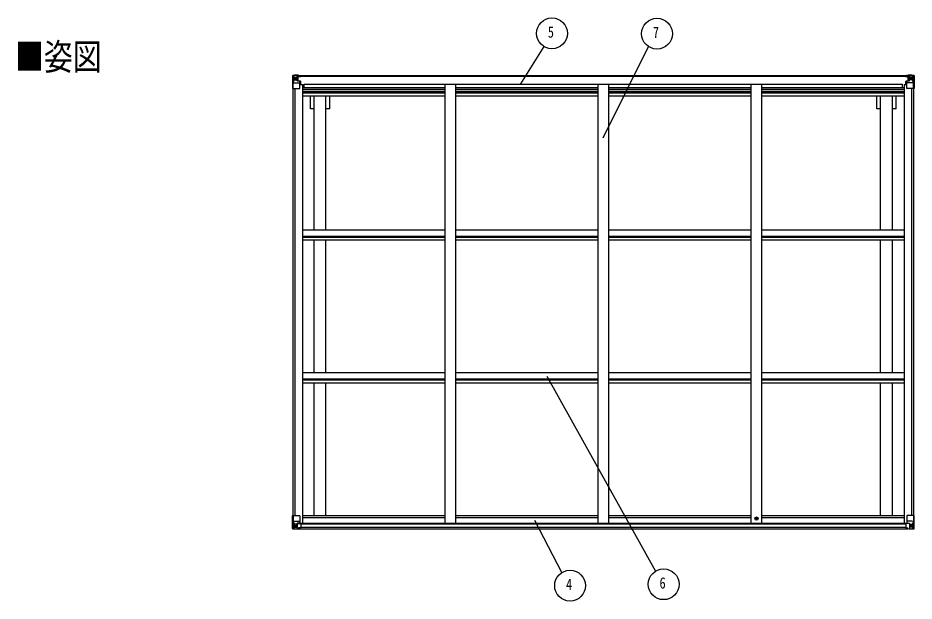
# Model space of a CAD drawing. Units: millimetres, scale not verified. Extents: x -10512 to 10512, y -7425 to 7425.
# Drawn here: x -3209 to 983, y -771 to 1955 of the extents above; entities that cross this region are included whole.
import ezdxf
from ezdxf.enums import TextEntityAlignment as Align

# ---------------------------------------------------------------- set-up
doc = ezdxf.new("R2010")
doc.units = ezdxf.units.MM
doc.header["$LTSCALE"] = 30
doc.header["$PDMODE"] = 32
doc.header["$PDSIZE"] = 15
for name, color, linetype in [('0-2_USER1', 3, 'Continuous'), ('0-4_YKK_13', 4, 'Continuous'), ('0-5_YKK_A1', 4, 'Continuous'), ('0-6_YKK_D', 6, 'Continuous')]:
    doc.layers.add(name, color=color, linetype=linetype)
doc.styles.add('ＭＳ ゴシック', font='')
doc.styles.get('ＭＳ ゴシック').set_extended_font_data('MS Gothic')

msp = doc.modelspace()

# ---------------------------------------------------------------- linework, layer by layer
at = {"layer": '0-4_YKK_13'}
for p, q in [((-1924.8, 1685.43), (-1924.8, 1685.39)), ((-1923.86, 1686.43), (-1923.86, 1686.43)), ((-1923.86, 1686.38), (-1923.86, 1686.42)), ((-1914.89, 1686.81), (-1922.82, 1686.34)), ((-1921.96, 1685.37), (-1921.96, 1685.3)), ((-1921.96, 1624.72), (-1921.96, 1685.3)), ((-1917.99, 1681.93), (-1920.72, 1685.59)), ((-1917.14, 1678.42), (-1914.8, 1678.48)), ((-1917.14, 1664.95), (-1917.14, 1678.42)), ((-1902.8, 1687.6), (-1914.8, 1686.82)), ((-1914.8, 1678.47), (-1902.8, 1678.47)), ((-1903.8, 1678.47), (-1902.8, 1678.47)), ((-1896.3, 1688.11), (-1902.8, 1687.72)), ((-1902.8, 1661.62), (-1902.8, 1687.72)), ((-1902.8, 1686.83), (-1896.3, 1687.23)), ((-1901.3, 1682.01), (-1902.8, 1682.01)), ((-1901.3, 1678.47), (-1902.8, 1678.47)), ((-1896.3, 1686.3), (-1901.3, 1686.22)), ((-1900.8, 1681.65), (-1901.3, 1681.65)), ((-1901.19, 1680.35), (-1897.3, 1680.35)), ((-1900.81, 1680.56), (-1900.81, 1680.72)), ((-1900.81, 1680.72), (-1900.8, 1680.72)), ((-1900.8, 1682.68), (-1900.8, 1680.72)), ((-1892.8, 1682.68), (-1900.8, 1682.68)), ((-1892.8, 1682.65), (-1900.8, 1682.65)), ((-1890.8, 1680.81), (-1900.8, 1680.72)), ((-1897.3, 1660.61), (-1897.3, 1680.58)), ((-1896.3, 1687.23), (-1896.3, 1688.11)), ((-1896.3, 1686.71), (-1896.3, 1687.23)), ((-1896.3, 1686.71), (-1896.3, 1686.3)), ((-1896.3, 1686.3), (-1896.3, 1685.48)), ((-1891.3, 1685.92), (-1891.3, 1685.48)), ((-1891, 1685.92), (-1891.3, 1685.92)), ((-1891, 1685.92), (-1889.31, 1685.48)), ((-1890.8, 1682.42), (-1885.8, 1682.42)), ((-1890.8, 1680.81), (-1890.8, 1682.42)), ((-1885.8, 1683.34), (-1885.8, 1682.42)), ((-1885.8, 1682.42), (-1884.8, 1682.42)), ((-1884.8, 1682.42), (-1884.8, 1683.34)), ((-1884.8, 1682.42), (-1884.8, 1680.85)), ((-1884.8, 1680.73), (-1884.8, 1680.85)), ((943.2, 1682.42), (943.2, 1683.34)), ((944.2, 1682.42), (943.2, 1682.42)), ((943.2, 1682.42), (943.2, 1680.85)), ((943.2, 1680.73), (943.2, 1680.85)), ((944.2, 1683.34), (944.2, 1682.42)), ((949.2, 1682.42), (944.2, 1682.42)), ((949.4, 1685.92), (947.71, 1685.48)), ((949.2, 1680.81), (949.2, 1682.42)), ((949.2, 1680.81), (959.2, 1680.72)), ((949.4, 1685.92), (949.7, 1685.92)), ((949.7, 1685.92), (949.7, 1685.48)), ((951.2, 1682.68), (959.2, 1682.68)), ((951.2, 1682.65), (959.2, 1682.65)), ((954.7, 1688.11), (961.2, 1687.72)), ((954.7, 1687.23), (954.7, 1688.11)), ((961.2, 1686.83), (954.7, 1687.23)), ((954.7, 1686.71), (954.7, 1687.23)), ((954.7, 1686.71), (954.7, 1686.3)), ((954.7, 1686.3), (959.7, 1686.22)), ((954.7, 1686.3), (954.7, 1685.48)), ((955.7, 1660.61), (955.7, 1680.58)), ((959.59, 1680.35), (955.7, 1680.35)), ((959.2, 1682.68), (959.2, 1680.72)), ((959.2, 1681.65), (959.7, 1681.65)), ((959.2, 1680.56), (959.2, 1680.72)), ((959.2, 1680.72), (959.2, 1680.72)), ((959.7, 1682.01), (961.2, 1682.01)), ((959.7, 1678.47), (961.2, 1678.47)), ((961.2, 1661.62), (961.2, 1687.72)), ((961.2, 1687.6), (973.2, 1686.82)), ((962.2, 1678.47), (961.2, 1678.47)), ((973.2, 1678.47), (961.2, 1678.47)), ((975.53, 1678.42), (973.2, 1678.48)), ((973.29, 1686.81), (981.21, 1686.34)), ((975.53, 1664.95), (975.53, 1678.42)), ((976.39, 1681.93), (979.12, 1685.59)), ((980.35, 1685.37), (980.36, 1685.3)), ((980.36, 1624.72), (980.36, 1685.3)), ((982.26, 1686.43), (982.26, 1686.43)), ((982.26, 1686.38), (982.26, 1686.42)), ((983.2, 1685.43), (983.2, 1685.39)), ((-1921.41, 1651.6), (-1917.27, 1663.68)), ((-1921.41, 1651.6), (-1914.8, 1651.38)), ((-1914.8, 1664.91), (-1917.14, 1664.95)), ((-1914.8, 1664.92), (-1902.8, 1664.92)), ((-1914.8, 1664.91), (-1914.8, 1664.92)), ((-1914.8, 1651.38), (-1890.8, 1651.38)), ((-1909.32, 1671.28), (-1909.32, 1670.32)), ((-1901.3, 1664.92), (-1902.8, 1664.92)), ((-1901.98, 1661.36), (-1891.63, 1659.71)), ((-1901.98, 1660.73), (-1901.98, 1661.36)), ((-1891.63, 1659.07), (-1901.98, 1660.73)), ((-1897.3, 1676.72), (-1901.3, 1676.72)), ((-1897.3, 1668.51), (-1901.3, 1668.51)), ((-1891.63, 1659.71), (-1891.63, 1659.07)), ((-1891.35, 1659.63), (-1887.3, 1659.59)), ((-1890.8, 1625.72), (-1890.8, 1658.81)), ((-1886.3, 1647.72), (-1890.8, 1647.72)), ((-1886.3, 1659.59), (-1887.3, 1659.59)), ((-1887.3, 1657.86), (-1886.3, 1657.87)), ((-1886.3, 1643.37), (-1886.3, 1659.59)), ((944.7, 1659.59), (945.7, 1659.59)), ((944.7, 1643.37), (944.7, 1659.59)), ((945.7, 1657.86), (944.7, 1657.87)), ((944.7, 1647.72), (949.2, 1647.72)), ((949.75, 1659.63), (945.7, 1659.59)), ((949.2, 1625.72), (949.2, 1658.81)), ((973.2, 1651.38), (949.2, 1651.38)), ((960.37, 1661.36), (950.02, 1659.71)), ((950.02, 1659.07), (960.37, 1660.73)), ((950.02, 1659.71), (950.02, 1659.07)), ((955.7, 1676.72), (959.7, 1676.72)), ((955.7, 1668.51), (959.7, 1668.51)), ((959.7, 1664.92), (961.2, 1664.92)), ((960.37, 1660.73), (960.37, 1661.36)), ((973.2, 1664.92), (961.2, 1664.92)), ((967.72, 1671.28), (967.72, 1670.32)), ((973.2, 1664.91), (975.53, 1664.95)), ((973.2, 1664.91), (973.2, 1664.92)), ((979.81, 1651.6), (973.2, 1651.38)), ((979.81, 1651.6), (975.67, 1663.68)), ((-1921.96, 1624.72), (-1891.8, 1624.72)), ((980.36, 1624.72), (950.2, 1624.72)), ((-1924.8, -371.26), (-1891.8, -371.26)), ((-1924.8, -431.97), (-1924.8, -371.26)), ((-1921.96, -371.26), (-1921.96, -431.85)), ((-1890.8, -372.26), (-1890.8, -405.36)), ((949.2, -372.26), (949.2, -405.36)), ((983.2, -371.26), (950.2, -371.26)), ((980.35, -371.26), (980.35, -431.85)), ((983.2, -431.97), (983.2, -371.26)), ((-1921.41, -398.14), (-1914.8, -397.93)), ((-1921.41, -398.14), (-1917.27, -410.23)), ((-1914.8, -411.46), (-1917.13, -411.49)), ((-1917.13, -411.49), (-1917.13, -424.96)), ((-1914.8, -397.93), (-1890.8, -397.93)), ((-1914.8, -411.46), (-1914.8, -411.46)), ((-1902.8, -411.46), (-1914.8, -411.46)), ((-1910.28, -417.82), (-1910.28, -416.86)), ((-1902.8, -407.47), (-1896.3, -407.47)), ((-1902.8, -407.47), (-1902.8, -434.26)), ((-1891.63, -405.62), (-1901.98, -407.27)), ((-1901.98, -407.27), (-1901.98, -407.47)), ((-1899.28, -407.47), (-1891.63, -406.25)), ((-1896.3, -407.47), (-1887.3, -407.51)), ((-1891.63, -406.25), (-1891.63, -405.62)), ((-1886.3, -408.42), (-1886.3, -428.57)), ((944.7, -408.42), (944.7, -428.57)), ((954.7, -407.47), (945.7, -407.51)), ((973.2, -397.93), (949.2, -397.93)), ((950.02, -405.62), (960.37, -407.27)), ((950.02, -406.25), (950.02, -405.62)), ((957.68, -407.47), (950.02, -406.25)), ((961.2, -407.47), (954.7, -407.47)), ((960.37, -407.27), (960.37, -407.47)), ((961.2, -407.47), (961.2, -434.26)), ((961.2, -411.46), (973.2, -411.46)), ((968.68, -417.82), (968.68, -416.86)), ((979.81, -398.14), (973.2, -397.93)), ((973.2, -411.46), (973.2, -411.46)), ((973.2, -411.46), (975.53, -411.49)), ((975.53, -411.49), (975.53, -424.96)), ((979.81, -398.14), (975.67, -410.23)), ((-1923.86, -432.93), (-1923.86, -432.97)), ((-1914.89, -433.36), (-1922.82, -432.89)), ((-1921.96, -431.91), (-1921.96, -431.85)), ((-1917.99, -428.47), (-1920.72, -432.14)), ((-1917.13, -424.96), (-1914.8, -425.02)), ((-1914.8, -425.02), (-1902.8, -425.02)), ((-1902.8, -434.15), (-1914.8, -433.36)), ((-1896.3, -434.66), (-1896.3, -428.71)), ((-1887.3, -429.29), (-1896.3, -429.34)), ((945.7, -429.29), (954.7, -429.34)), ((954.7, -434.66), (954.7, -428.71)), ((973.2, -425.02), (961.2, -425.02)), ((961.2, -434.15), (973.2, -433.36)), ((975.53, -424.96), (973.2, -425.02)), ((973.29, -433.36), (981.21, -432.89)), ((976.39, -428.47), (979.12, -432.14)), ((980.35, -431.91), (980.35, -431.85)), ((982.26, -432.93), (982.26, -432.97))]:
    msp.add_line(p, q, dxfattribs=at)
for points in [[(-1924.8, 1685.39), (-1924.8, 1624.72), (-1921.96, 1624.72)], [(-1923.86, 1686.43), (-1914.8, 1686.98), (-1902.8, 1687.72)], [(-1896.3, 1686.71), (-1901.3, 1686.71), (-1901.3, 1661.25)], [(-1885.8, 1680.69), (-1900.8, 1680.56), (-1900.81, 1680.56)], [(-1900.8, 1681.65), (-1892.8, 1681.65), (-1892.8, 1683.34)], [(-1890.8, 1680.81), (-1890.8, 1680.8), (-1884.8, 1680.85)], [(949.2, 1680.81), (949.2, 1680.8), (943.2, 1680.85)], [(944.2, 1680.69), (959.2, 1680.56), (959.2, 1680.56)], [(959.2, 1681.65), (951.2, 1681.65), (951.2, 1683.34)], [(954.7, 1686.71), (959.7, 1686.71), (959.7, 1661.25)], [(982.26, 1686.43), (973.2, 1686.98), (961.2, 1687.72)], [(983.2, 1685.39), (983.2, 1624.72), (980.36, 1624.72)], [(-1911.24, 1672.24), (-1912.2, 1672.24), (-1912.2, 1673.2), (-1911.24, 1673.2)], [(-1910.28, 1674.16), (-1910.28, 1675.12), (-1909.32, 1675.12), (-1909.32, 1674.16)], [(-1909.32, 1670.32), (-1910.28, 1670.32), (-1910.28, 1671.28)], [(-1908.36, 1673.2), (-1907.4, 1673.2), (-1907.4, 1672.24), (-1908.36, 1672.24)], [(-1887.3, 1659.59), (-1887.3, 1657.86), (-1890.8, 1657.84)], [(945.7, 1659.59), (945.7, 1657.86), (949.2, 1657.84)], [(966.76, 1673.2), (965.8, 1673.2), (965.8, 1672.24), (966.76, 1672.24)], [(968.68, 1674.16), (968.68, 1675.12), (967.72, 1675.12), (967.72, 1674.16)], [(967.72, 1670.32), (968.68, 1670.32), (968.68, 1671.28)], [(969.64, 1672.24), (970.6, 1672.24), (970.6, 1673.2), (969.64, 1673.2)], [(-1911.24, -419.74), (-1912.2, -419.74), (-1912.2, -418.78), (-1911.24, -418.78)], [(-1910.28, -416.86), (-1909.32, -416.86), (-1909.32, -417.82)], [(-1908.36, -418.78), (-1907.4, -418.78), (-1907.4, -419.74), (-1908.36, -419.74)], [(966.76, -418.78), (965.8, -418.78), (965.8, -419.74), (966.76, -419.74)], [(968.68, -416.86), (967.72, -416.86), (967.72, -417.82)], [(969.64, -419.74), (970.6, -419.74), (970.6, -418.78), (969.64, -418.78)], [(-1923.86, -432.97), (-1914.8, -433.53), (-1896.3, -434.66)], [(-1909.32, -420.7), (-1909.32, -421.66), (-1910.28, -421.66), (-1910.28, -420.7)], [(-1886.3, -428.57), (-1886.31, -428.68), (-1896.3, -428.71)], [(944.7, -428.57), (944.71, -428.68), (954.7, -428.71)], [(982.26, -432.97), (973.2, -433.53), (954.7, -434.66)], [(967.72, -420.7), (967.72, -421.66), (968.68, -421.66), (968.68, -420.7)]]:
    msp.add_lwpolyline(points, dxfattribs=at)
for centre in [(-1909.8, 1672.72), (968.2, 1672.72), (-1909.8, -419.26), (968.2, -419.26)]:
    msp.add_circle(centre, 5.3, dxfattribs=at)
for centre, radius, start, end in [((-1923.8, 1685.43), 1, 93.50017, 180.00079), ((-1923.8, 1685.42), 0.999, 93.4424, 179.95083), ((-1923.8, 1685.39), 0.999, 93.4424, 179.95083), ((-1922.65, 1699.03), 12.7, 269.24466, 275.10311), ((-1920.68, 1685.42), 1.28, 131.17831, 182.45895), ((-1900.8, 1683.18), 0.5, 179.99802, 269.99691), ((-1900.8, 1683.15), 0.5, 180.00109, 270.00109), ((-1900.8, 1680.22), 0.5, 90.52895, 180.04464), ((-1900.79, 1680.04), 0.513, 91.88028, 181.04707), ((-1885.66, 1688.38), 7.69, 268.96999, 276.43426), ((944.06, 1688.38), 7.69, 263.56574, 271.03001), ((959.2, 1683.18), 0.5, 270.00309, 0.00198), ((959.2, 1683.15), 0.5, 269.99891, 359.99891), ((959.2, 1680.22), 0.5, 359.95536, 89.47105), ((959.19, 1680.04), 0.513, 358.95293, 88.11972), ((979.07, 1685.42), 1.28, 357.54105, 48.82169), ((981.05, 1699.03), 12.7, 264.89689, 270.75534), ((982.2, 1685.43), 1, 359.99921, 86.49983), ((982.2, 1685.42), 0.999, 0.04917, 86.5576), ((982.2, 1685.39), 0.999, 0.04917, 86.5576), ((-1911.24, 1674.16), 0.96, 270, 0), ((-1911.24, 1671.28), 0.96, 0, 90), ((-1908.36, 1674.16), 0.96, 180, 270), ((-1908.36, 1671.28), 0.96, 90, 180), ((-1901.87, 1662.29), 0.937, 182.32209, 263.26766), ((-1901.87, 1661.66), 0.937, 182.32209, 263.26766), ((-1891.74, 1658.78), 0.937, 2.32209, 83.26766), ((-1891.74, 1658.14), 0.937, 2.32209, 83.26766), ((950.13, 1658.78), 0.937, 96.73234, 177.67791), ((950.13, 1658.14), 0.937, 96.73234, 177.67791), ((960.26, 1662.29), 0.937, 276.73234, 357.67791), ((960.26, 1661.66), 0.937, 276.73234, 357.67791), ((966.76, 1674.16), 0.96, 270, 0), ((966.76, 1671.28), 0.96, 0, 90), ((969.64, 1674.16), 0.96, 180, 270), ((969.64, 1671.28), 0.96, 90, 180), ((-1891.8, 1625.72), 1, 270, 0), ((950.2, 1625.72), 1, 180, 270), ((-1891.8, -372.26), 1, 0, 90), ((950.2, -372.26), 1, 90, 180), ((-1911.24, -417.82), 0.96, 270, 0), ((-1908.36, -417.82), 0.96, 180, 270), ((-1901.87, -408.2), 0.937, 96.73234, 129.06602), ((-1891.74, -404.69), 0.937, 276.73234, 357.67791), ((-1891.74, -405.32), 0.937, 276.73234, 357.67791), ((950.13, -404.69), 0.937, 182.32209, 263.26766), ((950.13, -405.32), 0.937, 182.32209, 263.26766), ((960.26, -408.2), 0.937, 50.93398, 83.26766), ((966.76, -417.82), 0.96, 270, 0), ((969.64, -417.82), 0.96, 180, 270), ((-1923.8, -431.93), 0.999, 180.04917, 266.5576), ((-1923.8, -431.97), 0.999, 180.04917, 266.5576), ((-1923.8, -431.97), 1, 179.99921, 266.49983), ((-1922.65, -445.58), 12.7, 84.89689, 90.75534), ((-1920.68, -431.97), 1.28, 177.54105, 228.82169), ((-1911.24, -420.7), 0.96, 0, 90), ((-1908.36, -420.7), 0.96, 90, 180), ((966.76, -420.7), 0.96, 0, 90), ((969.64, -420.7), 0.96, 90, 180), ((979.07, -431.97), 1.28, 311.17831, 2.45895), ((981.04, -445.58), 12.7, 89.24466, 95.10311), ((982.2, -431.93), 0.999, 273.4424, 359.95083), ((982.2, -431.97), 0.999, 273.4424, 359.95083), ((982.2, -431.97), 1, 273.50017, 0.00079)]:
    msp.add_arc(centre, radius, start, end, dxfattribs=at)
for centre, major_axis, ratio, start_param, end_param in [((-1722.86, 1698.74), (201, 12.36), 0.060933, 3.1373463, 3.1378449), ((-1921.86, 1686.51), (2, 0.12), 0.060933, 3.1378449, 4.2119296), ((-1921.67, 1683.41), (-0.02, 3), 0.466854, 5.5234897, 6.1575023), ((-1920.01, 1678.34), (0.03, 5), 0.573921, 4.7320603, 5.5159136), ((-1996.55, 1678.47), (81.75, 0), 0.061163, 0, 0.0007725), ((1054.95, 1678.47), (-81.75, 0), 0.061163, 6.2824128, 6.2831853), ((978.4, 1678.34), (-0.03, 5), 0.573921, 0.7672717, 1.551125), ((980.07, 1683.41), (0.02, 3), 0.466854, 0.125683, 0.7596956), ((980.26, 1686.51), (-2, 0.12), 0.060933, 2.0712557, 3.1453404), ((781.26, 1698.74), (-201, 12.36), 0.060933, 3.1453404, 3.145839), ((-1920.69, 1653.95), (0.85, 2.32), 0.403757, 2.3087461, 3.2744049), ((-1918.54, 1664.97), (0, 3), 0.468246, 4.2703918, 4.7058971), ((976.94, 1664.97), (0, 3), 0.468246, 1.5772882, 2.0127935), ((979.09, 1653.95), (-0.85, 2.32), 0.403757, 3.0087805, 3.9744392), ((-1920.69, -400.49), (0.85, -2.32), 0.403757, 3.0087805, 3.9744392), ((-1918.54, -411.51), (0, -3), 0.468246, 1.5772882, 2.0127935), ((-1887.3, -408.41), (1, -0.021), 0.906239, 0.0187047, 1.589501), ((945.7, -408.41), (-1, -0.021), 0.906239, 4.6936843, 6.2644806), ((976.93, -411.51), (0, -3), 0.468246, 4.2703918, 4.7058971), ((979.09, -400.49), (-0.85, -2.32), 0.403757, 2.3087461, 3.2744049), ((-1921.86, -433.05), (2, -0.12), 0.060933, 2.0712557, 3.1453404), ((-1722.86, -445.28), (201, -12.36), 0.060933, 3.1453404, 3.145839), ((-1921.67, -429.95), (-0.02, -3), 0.466854, 0.125683, 0.7596956), ((-1920.01, -424.88), (0.03, -5), 0.573921, 0.7672717, 1.551125), ((-1996.55, -425.02), (81.75, 0), 0.061163, 6.2824128, 6.2831853), ((-1887.3, -428.58), (1, 0.012), 0.707053, 4.7036637, 6.124411), ((945.7, -428.58), (-1, 0.012), 0.707053, 0.1587743, 1.5795216), ((1054.95, -425.02), (-81.75, 0), 0.061163, 0, 0.0007725), ((978.4, -424.88), (-0.03, -5), 0.573921, 4.7320603, 5.5159136), ((980.07, -429.95), (0.02, -3), 0.466854, 5.5234897, 6.1575023), ((980.26, -433.05), (-2, -0.12), 0.060933, 3.1378449, 4.2119296), ((781.26, -445.28), (-201, -12.36), 0.060933, 3.1373463, 3.1378449)]:
    msp.add_ellipse(centre, major_axis=major_axis, ratio=ratio, start_param=start_param, end_param=end_param, dxfattribs=at)
at = {"layer": '0-5_YKK_A1'}
for p, q in [((-1901.3, 1685.48), (959.7, 1685.48)), ((-1901.3, 1683.34), (959.7, 1683.34)), ((-1890.8, 1643.37), (-1877.8, 1643.37)), ((-1877.8, 1643.37), (-1877.8, -407.28)), ((-1870.3, 1629.68), (-1870.3, 1645.2)), ((-1870.3, 1645.2), (928.7, 1645.2)), ((-1211.8, 1645.18), (-1211.8, -407.28)), ((-1161.8, 1645.18), (-1161.8, -407.28)), ((-495.8, 1645.18), (-495.8, -407.28)), ((-445.8, 1645.18), (-445.8, -407.28)), ((220.2, 1645.18), (220.2, -407.28)), ((270.2, 1645.18), (270.2, -407.28)), ((928.7, 1629.68), (928.7, 1645.2)), ((936.2, 1643.37), (936.2, -407.28)), ((936.2, 1643.37), (949.2, 1643.37)), ((-1922.8, 1624.72), (-1922.8, -371.26)), ((-1913.1, 1624.72), (-1913.1, -371.26)), ((-1877.8, 1629.68), (-1211.8, 1629.68)), ((-1877.8, 1621.29), (-1211.8, 1621.29)), ((-1877.8, 1613.09), (-1211.8, 1613.09)), ((-1877.8, 1609.16), (-1211.8, 1609.16)), ((-1877.8, 1604.08), (-1211.8, 1604.08)), ((-1161.8, 1629.68), (-495.8, 1629.68)), ((-1161.8, 1621.29), (-495.8, 1621.29)), ((-1161.8, 1613.09), (-495.8, 1613.09)), ((-1161.8, 1609.16), (-495.8, 1609.16)), ((-1161.8, 1604.08), (-495.8, 1604.08)), ((-445.8, 1629.68), (220.2, 1629.68)), ((-445.8, 1621.29), (220.2, 1621.29)), ((-445.8, 1613.09), (220.2, 1613.09)), ((-445.8, 1609.16), (220.2, 1609.16)), ((-445.8, 1604.08), (220.2, 1604.08)), ((270.2, 1629.68), (936.2, 1629.68)), ((270.2, 1621.29), (936.2, 1621.29)), ((270.2, 1613.09), (936.2, 1613.09)), ((270.2, 1609.16), (936.2, 1609.16)), ((270.2, 1604.08), (936.2, 1604.08)), ((971.5, 1624.72), (971.5, -371.26)), ((981.2, 1624.72), (981.2, -371.26)), ((-1877.8, 1591.08), (-1211.8, 1591.08)), ((-1841, 1529.48), (-1841, 1591.08)), ((-1823.3, 964.42), (-1823.3, 1591.08)), ((-1768.3, 964.42), (-1768.3, 1591.08)), ((-1750.6, 1529.48), (-1750.6, 1591.08)), ((-1161.8, 1591.08), (-495.8, 1591.08)), ((-445.8, 1591.08), (220.2, 1591.08)), ((270.2, 1591.08), (936.2, 1591.08)), ((809, 1529.48), (809, 1591.08)), ((826.7, 964.42), (826.7, 1591.08)), ((881.7, 964.42), (881.7, 1591.08)), ((899.4, 1529.48), (899.4, 1591.08)), ((-1823.3, 1529.48), (-1841, 1529.48)), ((-1750.6, 1529.48), (-1768.3, 1529.48)), ((826.7, 1529.48), (809, 1529.48)), ((899.4, 1529.48), (881.7, 1529.48)), ((-1877.77, 964.42), (-1211.8, 964.42)), ((-1161.77, 964.42), (-495.8, 964.42)), ((-445.77, 964.42), (220.2, 964.42)), ((270.23, 964.42), (936.2, 964.42)), ((-1877.77, 934.69), (-1211.8, 934.69)), ((-1877.77, 930.14), (-1211.8, 930.14)), ((-1161.77, 934.69), (-495.8, 934.69)), ((-1161.77, 930.14), (-495.8, 930.14)), ((-445.77, 934.69), (220.2, 934.69)), ((-445.77, 930.14), (220.2, 930.14)), ((270.23, 934.69), (936.2, 934.69)), ((270.23, 930.14), (936.2, 930.14)), ((-1877.77, 917.13), (-1211.8, 917.13)), ((-1823.3, 297.43), (-1823.3, 917.13)), ((-1768.3, 297.43), (-1768.3, 917.13)), ((-1161.77, 917.13), (-495.8, 917.13)), ((-445.77, 917.13), (220.2, 917.13)), ((270.23, 917.13), (936.2, 917.13)), ((826.7, 297.43), (826.7, 917.13)), ((881.7, 297.43), (881.7, 917.13)), ((-1877.77, 297.43), (-1211.8, 297.43)), ((-1161.77, 297.43), (-495.8, 297.43)), ((-445.77, 297.43), (220.2, 297.43)), ((270.23, 297.43), (936.2, 297.43)), ((-1877.77, 267.69), (-1211.8, 267.69)), ((-1877.77, 263.15), (-1211.8, 263.15)), ((-1161.77, 267.69), (-495.8, 267.69)), ((-1161.77, 263.15), (-495.8, 263.15)), ((-445.77, 267.69), (220.2, 267.69)), ((-445.77, 263.15), (220.2, 263.15)), ((270.23, 267.69), (936.2, 267.69)), ((270.23, 263.15), (936.2, 263.15)), ((-1877.77, 250.14), (-1211.8, 250.14)), ((-1823.3, -371.11), (-1823.3, 250.14)), ((-1768.3, -371.11), (-1768.3, 250.14)), ((-1161.77, 250.14), (-495.8, 250.14)), ((-445.77, 250.14), (220.2, 250.14)), ((270.23, 250.14), (936.2, 250.14)), ((826.7, -371.11), (826.7, 250.14)), ((881.7, -371.11), (881.7, 250.14)), ((-1877.8, -371.11), (-1211.8, -371.11)), ((-1161.8, -371.11), (-495.8, -371.11)), ((-445.8, -371.11), (220.2, -371.11)), ((270.2, -371.11), (936.2, -371.11)), ((-1898.07, -407.28), (956.46, -407.28)), ((-1886.3, -409.54), (944.7, -409.54)), ((-1877.8, -379.46), (-1211.8, -379.46)), ((-1161.8, -379.46), (-495.8, -379.46)), ((-445.8, -379.46), (220.2, -379.46)), ((270.2, -379.46), (936.2, -379.46)), ((-1896.3, -433.06), (954.7, -433.06)), ((-1886.3, -425.16), (944.7, -425.16))]:
    msp.add_line(p, q, dxfattribs=at)
msp.add_point((245.97, -384.99), dxfattribs=at)
at = {"layer": '0-6_YKK_D'}
for p, q in [((-856.59, 1646.74), (-747.39, 1820.79)), ((-471.64, 1395.05), (-258.68, 1820.72)), ((-734.53, 280.84), (-225.92, -630.63)), ((-792.25, -392.71), (-665.08, -638.1))]:
    msp.add_line(p, q, dxfattribs=at)
for centre in [(-710.85, 1882.83), (-219.4, 1881.06), (-626.01, -698.58), (-188.37, -692.06)]:
    msp.add_circle(centre, 72, dxfattribs=at)

# ---------------------------------------------------------------- texts
at = {"layer": '0-2_USER1', "style": 'ＭＳ ゴシック', "width": 0.8}
msp.add_text('■姿図', height=123.8, dxfattribs=at).set_placement((-3222.48, 1674.33), align=Align.BOTTOM_LEFT)
at = {"layer": '0-6_YKK_D', "style": 'ＭＳ ゴシック', "width": 0.8}
for s, p in [('5', (-730.05, 1846.83)), ('7', (-238.6, 1845.06)), ('4', (-645.21, -734.58)), ('6', (-207.57, -728.06))]:
    msp.add_text(s, height=52.79, dxfattribs=at).set_placement(p, align=Align.BOTTOM_LEFT)

doc.saveas('drawing.dxf')
